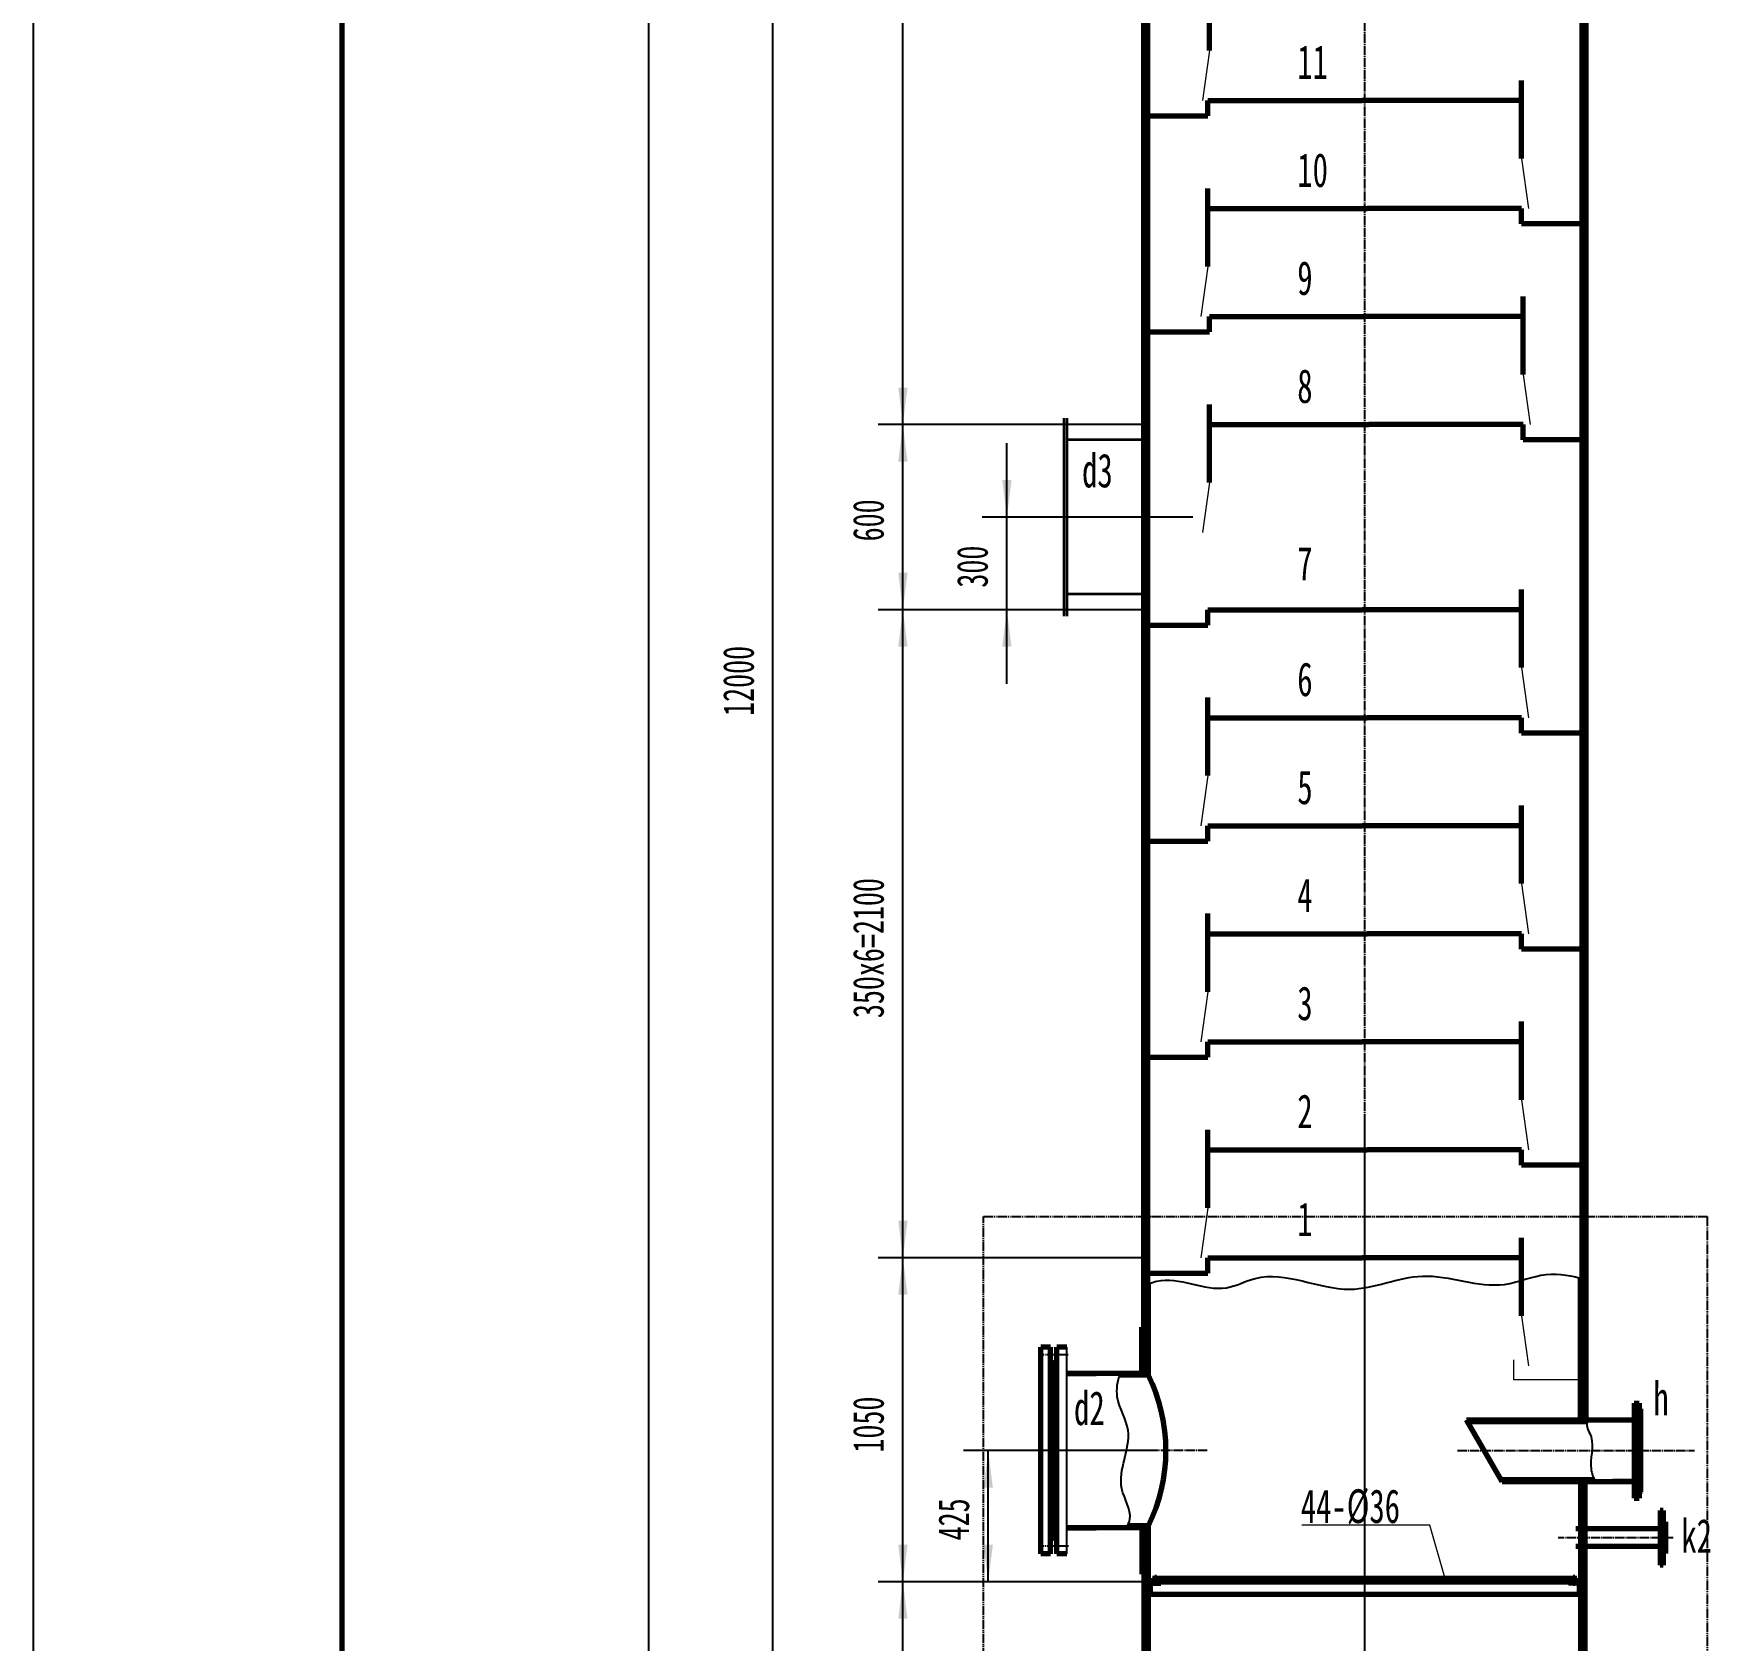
# Model space of a CAD drawing. Header units: millimetres. Extents: x -23892 to 57527, y -540 to 34444.
# Drawn here: x 630 to 6017, y 6135 to 11298 of the extents above; entities that cross this region are included whole.
import ezdxf

# ---------------------------------------------------------------- set-up
doc = ezdxf.new("R2010")
doc.units = ezdxf.units.MM
doc.linetypes.add('EB_DASHDOT', pattern=[39, 30, -3, 3, -3])
doc.linetypes.add('EB_DASHDOTDOT', pattern=[45, 30, -3, 3, -3, 3, -3])
doc.layers.get('0').update_dxf_attribs({"lineweight": 0})
for name, color, linetype, lineweight in [('CAXA0', 7, 'Continuous', 70), ('CAXA1', 1, 'EB_DASHDOT', 25), ('CAXA3', 7, 'Continuous', 25), ('CAXA4', 3, 'Continuous', 25), ('CAXA5', 4, 'Continuous', 25)]:
    doc.layers.add(name, color=color, linetype=linetype, lineweight=lineweight)
doc.styles.add('UserTxtStyle1', font='', dxfattribs={"width": 0.667})
doc.styles.add('标准', font='', dxfattribs={"width": 0.667})
doc.styles.get('UserTxtStyle1').set_extended_font_data('FangSong')
doc.styles.get('标准').set_extended_font_data('FangSong')

msp = doc.modelspace()

# ---------------------------------------------------------------- hatches: boundary and pattern name
at = {"layer": 'CAXA4', "linetype": 'Continuous', "lineweight": 25}
for points in [[(3422.7841, 10041.6783), (3437.6566, 10160.6585), (3407.9116, 10160.6585)], [(3422.7841, 10041.6783), (3437.6566, 9922.6982), (3407.9116, 9922.6982)], [(3756.7973, 9744.2279), (3771.6698, 9863.2081), (3741.9248, 9863.2081)], [(3422.7841, 9446.7775), (3437.6566, 9565.7577), (3407.9116, 9565.7577)], [(3422.7841, 9446.7775), (3437.6566, 9327.7973), (3407.9116, 9327.7973)], [(3756.7973, 9446.7775), (3771.6698, 9327.7973), (3741.9248, 9327.7973)], [(3422.7841, 7364.6245), (3437.6566, 7483.6047), (3407.9116, 7483.6047)], [(3422.7841, 7364.6245), (3437.6566, 7245.6444), (3407.9116, 7245.6444)], [(3696.968, 6744.9361), (3711.8405, 6625.956), (3682.0955, 6625.956)], [(3422.7841, 6323.548), (3437.6566, 6442.5282), (3407.9116, 6442.5282)], [(3696.968, 6323.548), (3711.8405, 6442.5282), (3682.0955, 6442.5282)], [(3422.7841, 6323.548), (3437.6566, 6204.5679), (3407.9116, 6204.5679)]]:
    msp.add_hatch(color=3, dxfattribs=at).paths.add_polyline_path(points, flags=0)

# ---------------------------------------------------------------- linework, layer by layer
at = {"color": 2}
for p, q in [((4408.0931, 11243.5874), (4385.5208, 11082.6174)), ((5409.5095, 10896.5619), (5432.0818, 10735.5919)), ((4402.1441, 10549.5364), (4379.5718, 10388.5664)), ((5415.4585, 10202.5109), (5438.0308, 10041.5409)), ((4408.0931, 9855.4854), (4385.5208, 9694.5154)), ((5409.5095, 9260.5845), (5432.0818, 9099.6146)), ((4402.1441, 8913.559), (4379.5718, 8752.5891)), ((5409.5095, 8566.5335), (5432.0818, 8405.5636)), ((4402.1441, 8219.508), (4379.5718, 8058.5381)), ((5409.5095, 7872.4825), (5432.0818, 7711.5126)), ((4402.1441, 7525.457), (4379.5718, 7364.4871)), ((5409.5095, 7178.4316), (5432.0818, 7017.4616)), ((5385.0074, 6971.8192), (5385.0074, 7037.0381)), ((5599.5768, 6971.8192), (5385.0074, 6971.8192))]:
    msp.add_line(p, q, dxfattribs=at)
at = {"color": 3}
for p, q in [((5115.1007, 6505.0614), (4704.2498, 6505.0614)), ((5165.7305, 6329.4094), (5115.1007, 6505.0614))]:
    msp.add_line(p, q, dxfattribs=at)
at = {"layer": 'CAXA0', "linetype": 'Continuous', "lineweight": 70}
for p, q in [((1621.9579, -143.159), (1621.9579, 32417.7475)), ((4197.8948, 7273.4303), (4197.8948, 7329.1129)), ((4197.8948, 6992.8115), (4197.8948, 7273.4303)), ((4211.7758, 6986.8625), (4211.7758, 7280.1484)), ((4189.9628, 6992.8115), (4189.9628, 7141.5367)), ((4197.8948, 7141.5367), (4189.9628, 7141.5367)), ((3897.307, 7077.0891), (3865.579, 7077.0891)), ((3865.579, 6412.7832), (3865.579, 7077.0891)), ((3897.307, 6412.7832), (3897.307, 7077.0891)), ((3917.1371, 6412.7832), (3917.1371, 7077.0891)), ((3948.8651, 7077.0891), (3917.1371, 7077.0891)), ((3904.7433, 7027.514), (3897.4961, 7027.514)), ((3907.222, 6464.837), (3907.222, 7025.0353)), ((3917.1367, 7027.514), (3909.7008, 7027.514)), ((4211.7758, 6992.8115), (3948.8651, 6992.8115)), ((3948.8651, 6992.8115), (4043.8356, 6992.8115)), ((4211.7758, 6986.8625), (4118.7489, 6986.8625)), ((5771.8491, 6897.247), (5771.8491, 6592.6252)), ((5771.8491, 6897.247), (5787.4291, 6897.247)), ((5787.4291, 6897.247), (5787.4291, 6592.6252)), ((5347.5407, 6645.786), (5233.052, 6844.0863)), ((5233.052, 6844.0863), (5771.8491, 6844.0863)), ((5791.6791, 6878.8237), (5787.4291, 6883.7639)), ((5791.6791, 6878.8237), (5791.6791, 6611.0486)), ((5236.4866, 6838.1373), (5620.8355, 6838.1373)), ((5344.106, 6651.735), (5644.0591, 6651.735)), ((5347.5407, 6645.786), (5771.8491, 6645.786)), ((5599.8778, 5936.8625), (5599.8778, 6645.786)), ((5613.7588, 5261.1543), (5613.7588, 6645.786)), ((5771.8491, 6645.786), (5703.5457, 6645.786)), ((5771.8491, 6592.6252), (5787.4291, 6592.6252)), ((5791.6791, 6611.0486), (5787.4291, 6606.1083)), ((5855.0013, 6552.7491), (5855.0013, 6377.0289)), ((5864.5925, 6552.7491), (5855.0013, 6552.7491)), ((5864.5925, 6552.7491), (5864.5925, 6377.0289)), ((4211.7758, 6497.0608), (3948.8651, 6497.0608)), ((3948.8651, 6497.0608), (4043.8356, 6497.0608)), ((4211.7758, 6503.0098), (4144.2613, 6503.0098)), ((4189.9628, 6497.0608), (4189.9628, 6348.3356)), ((4197.8948, 6348.3356), (4197.8948, 6497.0608)), ((4197.8948, 4836.2959), (4197.8948, 6497.0608)), ((4211.7758, 5936.8625), (4211.7758, 6503.0098)), ((5855.0013, 6493.1468), (5584.4622, 6493.1468)), ((5872.1953, 6515.7202), (5864.5925, 6515.7202)), ((5872.1953, 6515.7202), (5872.1953, 6414.0578)), ((3897.307, 6412.7832), (3865.579, 6412.7832)), ((3904.7433, 6462.3582), (3897.2609, 6462.3582)), ((3917.149, 6462.3582), (3909.7008, 6462.3582)), ((3948.8651, 6412.7832), (3917.1371, 6412.7832)), ((5855.0013, 6436.6312), (5584.4622, 6436.6312)), ((5872.1953, 6414.0578), (5864.5925, 6414.0578)), ((5864.5925, 6377.0289), (5855.0013, 6377.0289)), ((4197.8948, 6348.3356), (4189.9628, 6348.3356)), ((4211.7758, 6323.548), (5599.8778, 6323.548)), ((4216.7333, 6318.5905), (4251.4359, 6318.5905)), ((4216.7333, 6318.5905), (4216.7333, 6283.888)), ((4224.1696, 6323.548), (4224.1696, 6335.4461)), ((4224.1696, 6335.4461), (5587.484, 6335.4461)), ((4251.4359, 6318.5905), (4251.4359, 6323.548)), ((4290.6002, 6335.4461), (4290.6002, 6323.548)), ((4306.4642, 6335.4461), (4306.4642, 6323.548)), ((4464.1129, 6335.4461), (4464.1129, 6323.548)), ((4479.9769, 6335.4461), (4479.9769, 6323.548)), ((4637.6257, 6335.4461), (4637.6257, 6323.548)), ((4653.4897, 6335.4461), (4653.4897, 6323.548)), ((4811.1384, 6335.4461), (4811.1384, 6323.548)), ((4827.0024, 6335.4461), (4827.0024, 6323.548)), ((4984.6512, 6335.4461), (4984.6512, 6323.548)), ((5000.5152, 6335.4461), (5000.5152, 6323.548)), ((5560.2177, 6318.5905), (5560.2177, 6323.548)), ((5594.9203, 6318.5905), (5560.2177, 6318.5905)), ((5594.9203, 6318.5905), (5594.9203, 6283.888)), ((4211.7758, 6283.888), (5599.8778, 6283.888))]:
    msp.add_line(p, q, dxfattribs=at)
at = {"layer": 'CAXA0', "color": 2, "linetype": 'Continuous', "lineweight": 70}
for p, q in [((4408.0931, 11243.5874), (4408.0931, 11494.2279)), ((5409.5095, 10896.5619), (5409.5095, 11147.2024)), ((4402.1441, 11082.7548), (4897.8948, 11082.7548)), ((4402.1441, 11033.1798), (4402.1441, 11082.7548)), ((5409.5095, 11082.7548), (4897.8948, 11082.7548)), ((4203.8438, 11033.1798), (4402.1441, 11033.1798)), ((4402.1441, 10549.5364), (4402.1441, 10800.1769)), ((4402.1441, 10735.7293), (4913.7588, 10735.7293)), ((5409.5095, 10735.7293), (4913.7588, 10735.7293)), ((5409.5095, 10686.1543), (5409.5095, 10735.7293)), ((5607.8098, 10686.1543), (5409.5095, 10686.1543)), ((5415.4585, 10202.5109), (5415.4585, 10453.1514)), ((4408.0931, 10388.7038), (4903.8438, 10388.7038)), ((4408.0931, 10339.1288), (4408.0931, 10388.7038)), ((5415.4585, 10388.7038), (4903.8438, 10388.7038)), ((4209.7928, 10339.1288), (4408.0931, 10339.1288)), ((4408.0931, 9855.4854), (4408.0931, 10106.1259)), ((4408.0931, 10041.6783), (4919.7078, 10041.6783)), ((5415.4585, 10041.6783), (4919.7078, 10041.6783)), ((5415.4585, 9992.1033), (5415.4585, 10041.6783)), ((5613.7588, 9992.1033), (5415.4585, 9992.1033)), ((5409.5095, 9260.5845), (5409.5095, 9511.2251)), ((4402.1441, 9446.7775), (4897.8948, 9446.7775)), ((4402.1441, 9397.2024), (4402.1441, 9446.7775)), ((5409.5095, 9446.7775), (4897.8948, 9446.7775)), ((4203.8438, 9397.2024), (4402.1441, 9397.2024)), ((4402.1441, 8913.559), (4402.1441, 9164.1996)), ((4402.1441, 9099.752), (4913.7588, 9099.752)), ((5409.5095, 9099.752), (4913.7588, 9099.752)), ((5409.5095, 9050.1769), (5409.5095, 9099.752)), ((5607.8098, 9050.1769), (5409.5095, 9050.1769)), ((5409.5095, 8566.5335), (5409.5095, 8817.1741)), ((4402.1441, 8752.7265), (4897.8948, 8752.7265)), ((4402.1441, 8703.1514), (4402.1441, 8752.7265)), ((5409.5095, 8752.7265), (4897.8948, 8752.7265)), ((4203.8438, 8703.1514), (4402.1441, 8703.1514)), ((4402.1441, 8219.508), (4402.1441, 8470.1486)), ((4402.1441, 8405.701), (4913.7588, 8405.701)), ((5409.5095, 8405.701), (4913.7588, 8405.701)), ((5409.5095, 8356.1259), (5409.5095, 8405.701)), ((5607.8098, 8356.1259), (5409.5095, 8356.1259)), ((5409.5095, 7872.4825), (5409.5095, 8123.1231)), ((4402.1441, 8058.6755), (4897.8948, 8058.6755)), ((4402.1441, 8009.1004), (4402.1441, 8058.6755)), ((5409.5095, 8058.6755), (4897.8948, 8058.6755)), ((4203.8438, 8009.1004), (4402.1441, 8009.1004)), ((4402.1441, 7525.457), (4402.1441, 7776.0976)), ((4402.1441, 7711.65), (4913.7588, 7711.65)), ((5409.5095, 7711.65), (4913.7588, 7711.65)), ((5409.5095, 7662.0749), (5409.5095, 7711.65)), ((5607.8098, 7662.0749), (5409.5095, 7662.0749)), ((5409.5095, 7178.4316), (5409.5095, 7429.0721)), ((4402.1441, 7364.6245), (4897.8948, 7364.6245)), ((4402.1441, 7315.0495), (4402.1441, 7364.6245)), ((5409.5095, 7364.6245), (4897.8948, 7364.6245)), ((4203.8438, 7315.0495), (4402.1441, 7315.0495))]:
    msp.add_line(p, q, dxfattribs=at)
at = {"layer": 'CAXA0', "linetype": 'Continuous', "lineweight": 35}
for p, q in [((3940.1237, 10062.1721), (3940.1237, 9426.2838)), ((3948.8651, 10062.1721), (3948.8651, 9426.2838)), ((4197.8948, 9992.1033), (3948.8651, 9992.1033)), ((4197.8948, 9496.3526), (3948.8651, 9496.3526))]:
    msp.add_line(p, q, dxfattribs=at)
at = {"layer": 'CAXA0', "color": 0, "linetype": 'Continuous', "lineweight": 25}
for p, q in [((4211.7758, 7258.5305), (4197.8948, 7272.4116)), ((4211.7758, 7263.2526), (4200.3903, 7274.6381)), ((4211.7758, 7271.8864), (4206.2084, 7277.4539)), ((4211.7758, 7276.6085), (4209.3904, 7278.9939)), ((5599.8778, 7292.7708), (5604.0796, 7296.9726)), ((5599.8778, 7288.0488), (5607.678, 7295.849)), ((5599.8778, 7279.4149), (5613.7588, 7293.2959)), ((5599.8778, 7274.6929), (5613.7588, 7288.5739)), ((5599.8778, 7266.059), (5613.7588, 7279.94)), ((5599.8778, 7261.337), (5613.7588, 7275.218)), ((4211.7758, 7249.8967), (4197.8948, 7263.7777)), ((4211.7758, 7245.1746), (4197.8948, 7259.0556)), ((4211.7758, 7236.5407), (4197.8948, 7250.4218)), ((4211.7758, 7231.8187), (4197.8948, 7245.6997)), ((4211.7758, 7223.1848), (4197.8948, 7237.0659)), ((4211.7758, 7218.4628), (4197.8948, 7232.3438)), ((4211.7758, 7209.8289), (4197.8948, 7223.71)), ((4211.7758, 7205.1069), (4197.8948, 7218.9879)), ((5599.8778, 7252.7031), (5613.7588, 7266.5841)), ((5599.8778, 7247.9811), (5613.7588, 7261.8621)), ((5599.8778, 7239.3472), (5613.7588, 7253.2282)), ((5599.8778, 7234.6252), (5613.7588, 7248.5062)), ((5599.8778, 7225.9913), (5613.7588, 7239.8723)), ((5599.8778, 7221.2693), (5613.7588, 7235.1503)), ((5599.8778, 7212.6354), (5613.7588, 7226.5164)), ((5599.8778, 7207.9133), (5613.7588, 7221.7944)), ((4211.7758, 7196.473), (4197.8948, 7210.3541)), ((4211.7758, 7191.751), (4197.8948, 7205.632)), ((4211.7758, 7183.1171), (4197.8948, 7196.9981)), ((4211.7758, 7178.3951), (4197.8948, 7192.2761)), ((4211.7758, 7169.7612), (4197.8948, 7183.6422)), ((4211.7758, 7165.0392), (4197.8948, 7178.9202)), ((4211.7758, 7156.4053), (4197.8948, 7170.2863)), ((4211.7758, 7151.6833), (4197.8948, 7165.5643)), ((5599.8778, 7199.2795), (5613.7588, 7213.1605)), ((5599.8778, 7194.5574), (5613.7588, 7208.4385)), ((5599.8778, 7185.9236), (5613.7588, 7199.8046)), ((5599.8778, 7181.2015), (5613.7588, 7195.0826)), ((5599.8778, 7172.5677), (5613.7588, 7186.4487)), ((5599.8778, 7167.8456), (5613.7588, 7181.7267)), ((5599.8778, 7159.2118), (5613.7588, 7173.0928)), ((5599.8778, 7154.4897), (5613.7588, 7168.3707)), ((4189.9628, 7133.7224), (4197.7771, 7141.5367)), ((4189.9628, 7138.3109), (4193.1886, 7141.5367)), ((4189.9628, 7124.955), (4197.8948, 7132.887)), ((4189.9628, 7120.2329), (4197.8948, 7128.1649)), ((4189.9628, 7111.5991), (4197.8948, 7119.5311)), ((4189.9628, 7106.877), (4197.8948, 7114.809)), ((4211.7758, 7143.0494), (4197.8948, 7156.9304)), ((4211.7758, 7138.3274), (4197.8948, 7152.2084)), ((4211.7758, 7129.6935), (4197.8948, 7143.5745)), ((4211.7758, 7124.9715), (4197.8948, 7138.8525)), ((4211.7758, 7116.3376), (4197.8948, 7130.2186)), ((4211.7758, 7111.6156), (4197.8948, 7125.4966)), ((4211.7758, 7102.9817), (4197.8948, 7116.8627)), ((4211.7758, 7098.2597), (4197.8948, 7112.1407)), ((5599.8778, 7145.8558), (5613.7588, 7159.7369)), ((5599.8778, 7141.1338), (5613.7588, 7155.0148)), ((5599.8778, 7132.4999), (5613.7588, 7146.381)), ((5599.8778, 7127.7779), (5613.7588, 7141.6589)), ((5599.8778, 7119.144), (5613.7588, 7133.0251)), ((5599.8778, 7114.422), (5613.7588, 7128.303)), ((5599.8778, 7105.7881), (5613.7588, 7119.6692)), ((5599.8778, 7101.0661), (5613.7588, 7114.9471)), ((4189.9628, 7098.2431), (4197.8948, 7106.1752)), ((4189.9628, 7093.5211), (4197.8948, 7101.4531)), ((4189.9628, 7084.8872), (4197.8948, 7092.8193)), ((4189.9628, 7080.1652), (4197.8948, 7088.0972)), ((4189.9628, 7071.5313), (4197.8948, 7079.4633)), ((4189.9628, 7066.8093), (4197.8948, 7074.7413)), ((4189.9628, 7058.1754), (4197.8948, 7066.1074)), ((4189.9628, 7053.4534), (4197.8948, 7061.3854)), ((4211.7758, 7089.6258), (4197.8948, 7103.5068)), ((4211.7758, 7084.9038), (4197.8948, 7098.7848)), ((4211.7758, 7076.2699), (4197.8948, 7090.1509)), ((4211.7758, 7071.5479), (4197.8948, 7085.4289)), ((4211.7758, 7062.914), (4197.8948, 7076.795)), ((4211.7758, 7058.192), (4197.8948, 7072.073)), ((4211.7758, 7049.5581), (4197.8948, 7063.4391)), ((4211.7758, 7044.8361), (4197.8948, 7058.7171)), ((5599.8778, 7092.4322), (5613.7588, 7106.3132)), ((5599.8778, 7087.7102), (5613.7588, 7101.5912)), ((5599.8778, 7079.0763), (5613.7588, 7092.9573)), ((5599.8778, 7074.3543), (5613.7588, 7088.2353)), ((5599.8778, 7065.7204), (5613.7588, 7079.6014)), ((5599.8778, 7060.9984), (5613.7588, 7074.8794)), ((5599.8778, 7052.3645), (5613.7588, 7066.2455)), ((5599.8778, 7047.6425), (5613.7588, 7061.5235)), ((4189.9628, 7044.8195), (4197.8948, 7052.7515)), ((4189.9628, 7040.0975), (4197.8948, 7048.0295)), ((4189.9628, 7031.4636), (4197.8948, 7039.3956)), ((4189.9628, 7026.7416), (4197.8948, 7034.6736)), ((4189.9628, 7018.1077), (4197.8948, 7026.0397)), ((4189.9628, 7013.3857), (4197.8948, 7021.3177)), ((4189.9628, 7004.7518), (4197.8948, 7012.6838)), ((4189.9628, 7000.0298), (4197.8948, 7007.9618)), ((4211.7758, 7036.2022), (4197.8948, 7050.0832)), ((4211.7758, 7031.4801), (4197.8948, 7045.3612)), ((4211.7758, 7022.8463), (4197.8948, 7036.7273)), ((4211.7758, 7018.1242), (4197.8948, 7032.0053)), ((4211.7758, 7009.4904), (4197.8948, 7023.3714)), ((4211.7758, 7004.7683), (4197.8948, 7018.6494)), ((4211.7758, 6996.1345), (4197.8948, 7010.0155)), ((4210.3767, 6992.8115), (4197.8948, 7005.2935)), ((5599.8778, 7039.0086), (5613.7588, 7052.8896)), ((5599.8778, 7034.2866), (5613.7588, 7048.1676)), ((5599.8778, 7025.6527), (5613.7588, 7039.5337)), ((5599.8778, 7020.9307), (5613.7588, 7034.8117)), ((5599.8778, 7012.2968), (5613.7588, 7026.1778)), ((5599.8778, 7007.5748), (5613.7588, 7021.4558)), ((5599.8778, 6998.9409), (5613.7588, 7012.8219)), ((5599.8778, 6994.2189), (5613.7588, 7008.0999)), ((4118.7716, 6986.9315), (4124.6515, 6992.8115)), ((4122.9512, 6986.8625), (4128.9002, 6992.8115)), ((4127.1578, 6986.8625), (4133.1068, 6992.8115)), ((4131.3644, 6986.8625), (4137.3134, 6992.8115)), ((4135.5709, 6986.8625), (4141.52, 6992.8115)), ((4139.7775, 6986.8625), (4145.7265, 6992.8115)), ((4143.9841, 6986.8625), (4149.9331, 6992.8115)), ((4148.1907, 6986.8625), (4154.1397, 6992.8115)), ((4152.3973, 6986.8625), (4158.3463, 6992.8115)), ((4156.6039, 6986.8625), (4162.5529, 6992.8115)), ((4160.8104, 6986.8625), (4166.7595, 6992.8115)), ((4165.017, 6986.8625), (4170.966, 6992.8115)), ((4169.2236, 6986.8625), (4175.1726, 6992.8115)), ((4173.4302, 6986.8625), (4179.3792, 6992.8115)), ((4177.6368, 6986.8625), (4183.5858, 6992.8115)), ((4181.8434, 6986.8625), (4187.7924, 6992.8115)), ((4186.05, 6986.8625), (4191.999, 6992.8115)), ((4190.2565, 6986.8625), (4196.2055, 6992.8115)), ((4191.3784, 6992.8115), (4197.8948, 6999.3279)), ((4194.4631, 6986.8625), (4200.4121, 6992.8115)), ((4196.1004, 6992.8115), (4197.8948, 6994.6059)), ((4201.7429, 6992.8115), (4197.8948, 6996.6596)), ((4198.6697, 6986.8625), (4204.6187, 6992.8115)), ((4202.8763, 6986.8625), (4208.8253, 6992.8115)), ((4207.0829, 6986.8625), (4211.7758, 6991.5554)), ((5599.8778, 6985.585), (5613.7588, 6999.466)), ((5599.8778, 6980.863), (5613.7588, 6994.744)), ((5599.8778, 6972.2291), (5613.7588, 6986.1101)), ((5599.8778, 6967.5071), (5613.7588, 6981.3881)), ((5599.8778, 6958.8732), (5613.7588, 6972.7542)), ((5599.8778, 6954.1512), (5613.7588, 6968.0322)), ((5599.8778, 6945.5173), (5613.7588, 6959.3983)), ((5599.8778, 6940.7952), (5613.7588, 6954.6763)), ((5599.8778, 6932.1614), (5613.7588, 6946.0424)), ((5599.8778, 6927.4393), (5613.7588, 6941.3204)), ((5599.8778, 6918.8055), (5613.7588, 6932.6865)), ((5599.8778, 6914.0834), (5613.7588, 6927.9645)), ((5599.8778, 6905.4496), (5613.7588, 6919.3306)), ((5599.8778, 6900.7275), (5613.7588, 6914.6086)), ((5599.8778, 6892.0937), (5613.7588, 6905.9747)), ((5599.8778, 6887.3716), (5613.7588, 6901.2526)), ((5234.1496, 6842.1851), (5236.0507, 6844.0863)), ((5238.7356, 6838.1373), (5244.6846, 6844.0863)), ((5243.4576, 6838.1373), (5249.4066, 6844.0863)), ((5252.0915, 6838.1373), (5258.0405, 6844.0863)), ((5256.8135, 6838.1373), (5262.7625, 6844.0863)), ((5265.4474, 6838.1373), (5271.3964, 6844.0863)), ((5270.1694, 6838.1373), (5276.1184, 6844.0863)), ((5278.8033, 6838.1373), (5284.7523, 6844.0863)), ((5283.5253, 6838.1373), (5289.4743, 6844.0863)), ((5292.1592, 6838.1373), (5298.1082, 6844.0863)), ((5296.8812, 6838.1373), (5302.8302, 6844.0863)), ((5305.5151, 6838.1373), (5311.4641, 6844.0863)), ((5310.2371, 6838.1373), (5316.1861, 6844.0863)), ((5318.871, 6838.1373), (5324.82, 6844.0863)), ((5323.593, 6838.1373), (5329.542, 6844.0863)), ((5332.2269, 6838.1373), (5338.1759, 6844.0863)), ((5336.9489, 6838.1373), (5342.898, 6844.0863)), ((5345.5828, 6838.1373), (5351.5318, 6844.0863)), ((5350.3049, 6838.1373), (5356.2539, 6844.0863)), ((5358.9387, 6838.1373), (5364.8877, 6844.0863)), ((5363.6608, 6838.1373), (5369.6098, 6844.0863)), ((5372.2946, 6838.1373), (5378.2436, 6844.0863)), ((5377.0167, 6838.1373), (5382.9657, 6844.0863)), ((5385.6505, 6838.1373), (5391.5995, 6844.0863)), ((5390.3726, 6838.1373), (5396.3216, 6844.0863)), ((5399.0064, 6838.1373), (5404.9555, 6844.0863)), ((5403.7285, 6838.1373), (5409.6775, 6844.0863)), ((5412.3623, 6838.1373), (5418.3114, 6844.0863)), ((5417.0844, 6838.1373), (5423.0334, 6844.0863)), ((5425.7183, 6838.1373), (5431.6673, 6844.0863)), ((5430.4403, 6838.1373), (5436.3893, 6844.0863)), ((5439.0742, 6838.1373), (5445.0232, 6844.0863)), ((5443.7962, 6838.1373), (5449.7452, 6844.0863)), ((5452.4301, 6838.1373), (5458.3791, 6844.0863)), ((5457.1521, 6838.1373), (5463.1011, 6844.0863)), ((5465.786, 6838.1373), (5471.735, 6844.0863)), ((5470.508, 6838.1373), (5476.457, 6844.0863)), ((5479.1419, 6838.1373), (5485.0909, 6844.0863)), ((5483.8639, 6838.1373), (5489.8129, 6844.0863)), ((5492.4978, 6838.1373), (5498.4468, 6844.0863)), ((5497.2198, 6838.1373), (5503.1688, 6844.0863)), ((5505.8537, 6838.1373), (5511.8027, 6844.0863)), ((5510.5757, 6838.1373), (5516.5247, 6844.0863)), ((5519.2096, 6838.1373), (5525.1586, 6844.0863)), ((5523.9316, 6838.1373), (5529.8806, 6844.0863)), ((5532.5655, 6838.1373), (5538.5145, 6844.0863)), ((5537.2875, 6838.1373), (5543.2365, 6844.0863)), ((5545.9214, 6838.1373), (5551.8704, 6844.0863)), ((5550.6434, 6838.1373), (5556.5924, 6844.0863)), ((5559.2773, 6838.1373), (5565.2263, 6844.0863)), ((5563.9993, 6838.1373), (5569.9483, 6844.0863)), ((5572.6332, 6838.1373), (5578.5822, 6844.0863)), ((5577.3552, 6838.1373), (5583.3042, 6844.0863)), ((5585.9891, 6838.1373), (5591.9381, 6844.0863)), ((5590.7111, 6838.1373), (5596.6601, 6844.0863)), ((5599.345, 6838.1373), (5605.294, 6844.0863)), ((5599.8778, 6878.7378), (5613.7588, 6892.6188)), ((5599.8778, 6874.0157), (5613.7588, 6887.8967)), ((5599.8778, 6865.3818), (5613.7588, 6879.2629)), ((5599.8778, 6860.6598), (5613.7588, 6874.5408)), ((5599.8778, 6852.0259), (5613.7588, 6865.907)), ((5599.8778, 6847.3039), (5613.7588, 6861.1849)), ((5604.067, 6838.1373), (5610.0161, 6844.0863)), ((5605.294, 6844.0863), (5613.7588, 6852.5511)), ((5610.0161, 6844.0863), (5613.7588, 6847.829)), ((5612.7009, 6838.1373), (5618.6499, 6844.0863)), ((5617.4229, 6838.1373), (5622.6574, 6843.3718)), ((5344.859, 6650.4308), (5346.1632, 6651.735)), ((5346.5874, 6647.4371), (5350.8853, 6651.735)), ((5353.5701, 6645.786), (5359.5191, 6651.735)), ((5358.2922, 6645.786), (5364.2412, 6651.735)), ((5366.926, 6645.786), (5372.875, 6651.735)), ((5371.6481, 6645.786), (5377.5971, 6651.735)), ((5380.2819, 6645.786), (5386.2309, 6651.735)), ((5385.004, 6645.786), (5390.953, 6651.735)), ((5393.6378, 6645.786), (5399.5868, 6651.735)), ((5398.3599, 6645.786), (5404.3089, 6651.735)), ((5406.9937, 6645.786), (5412.9428, 6651.735)), ((5411.7158, 6645.786), (5417.6648, 6651.735)), ((5420.3496, 6645.786), (5426.2987, 6651.735)), ((5425.0717, 6645.786), (5431.0207, 6651.735)), ((5433.7056, 6645.786), (5439.6546, 6651.735)), ((5438.4276, 6645.786), (5444.3766, 6651.735)), ((5447.0615, 6645.786), (5453.0105, 6651.735)), ((5451.7835, 6645.786), (5457.7325, 6651.735)), ((5460.4174, 6645.786), (5466.3664, 6651.735)), ((5465.1394, 6645.786), (5471.0884, 6651.735)), ((5473.7733, 6645.786), (5479.7223, 6651.735)), ((5478.4953, 6645.786), (5484.4443, 6651.735)), ((5487.1292, 6645.786), (5493.0782, 6651.735)), ((5491.8512, 6645.786), (5497.8002, 6651.735)), ((5500.4851, 6645.786), (5506.4341, 6651.735)), ((5505.2071, 6645.786), (5511.1561, 6651.735)), ((5513.841, 6645.786), (5519.79, 6651.735)), ((5518.563, 6645.786), (5524.512, 6651.735)), ((5527.1969, 6645.786), (5533.1459, 6651.735)), ((5531.9189, 6645.786), (5537.8679, 6651.735)), ((5540.5528, 6645.786), (5546.5018, 6651.735)), ((5545.2748, 6645.786), (5551.2238, 6651.735)), ((5553.9087, 6645.786), (5559.8577, 6651.735)), ((5558.6307, 6645.786), (5564.5797, 6651.735)), ((5567.2646, 6645.786), (5573.2136, 6651.735)), ((5571.9866, 6645.786), (5577.9356, 6651.735)), ((5580.6205, 6645.786), (5586.5695, 6651.735)), ((5585.3425, 6645.786), (5591.2915, 6651.735)), ((5593.9764, 6645.786), (5599.9254, 6651.735)), ((5598.6984, 6645.786), (5604.6474, 6651.735)), ((5613.7588, 6631.19), (5599.8778, 6645.071)), ((5613.7588, 6622.5561), (5599.8778, 6636.4372)), ((5613.7588, 6617.8341), (5599.8778, 6631.7151)), ((5613.7588, 6635.912), (5603.8849, 6645.786)), ((5607.3323, 6645.786), (5613.2813, 6651.735)), ((5612.0543, 6645.786), (5618.0034, 6651.735)), ((5613.7588, 6644.5459), (5612.5187, 6645.786)), ((5620.6882, 6645.786), (5626.6372, 6651.735)), ((5625.4103, 6645.786), (5631.3593, 6651.735)), ((5634.0441, 6645.786), (5639.9931, 6651.735)), ((5638.7662, 6645.786), (5644.2796, 6651.2994)), ((5613.7588, 6609.2002), (5599.8778, 6623.0813)), ((5613.7588, 6604.4782), (5599.8778, 6618.3592)), ((5613.7588, 6595.8443), (5599.8778, 6609.7253)), ((5613.7588, 6591.1223), (5599.8778, 6605.0033)), ((5613.7588, 6582.4884), (5599.8778, 6596.3694)), ((5613.7588, 6577.7664), (5599.8778, 6591.6474)), ((5613.7588, 6569.1325), (5599.8778, 6583.0135)), ((5613.7588, 6564.4105), (5599.8778, 6578.2915)), ((5613.7588, 6555.7766), (5599.8778, 6569.6576)), ((5613.7588, 6551.0546), (5599.8778, 6564.9356)), ((5613.7588, 6542.4207), (5599.8778, 6556.3017)), ((5613.7588, 6537.6987), (5599.8778, 6551.5797)), ((5613.7588, 6529.0648), (5599.8778, 6542.9458)), ((5613.7588, 6524.3428), (5599.8778, 6538.2238)), ((5613.7588, 6515.7089), (5599.8778, 6529.5899)), ((5613.7588, 6510.9869), (5599.8778, 6524.8679)), ((4142.1462, 6497.0608), (4148.0952, 6503.0098)), ((4146.3528, 6497.0608), (4152.3018, 6503.0098)), ((4150.5594, 6497.0608), (4156.5084, 6503.0098)), ((4154.7659, 6497.0608), (4160.7149, 6503.0098)), ((4158.9725, 6497.0608), (4164.9215, 6503.0098)), ((4163.1791, 6497.0608), (4169.1281, 6503.0098)), ((4167.3857, 6497.0608), (4173.3347, 6503.0098)), ((4171.5923, 6497.0608), (4177.5413, 6503.0098)), ((4175.7989, 6497.0608), (4181.7479, 6503.0098)), ((4180.0054, 6497.0608), (4185.9545, 6503.0098)), ((4184.212, 6497.0608), (4190.161, 6503.0098)), ((4188.4186, 6497.0608), (4194.3676, 6503.0098)), ((4189.9628, 6492.5054), (4194.5182, 6497.0608)), ((4189.9628, 6483.8715), (4197.8948, 6491.8035)), ((4189.9628, 6479.1495), (4197.8948, 6487.0815)), ((4189.9628, 6470.5156), (4197.8948, 6478.4476)), ((4189.9628, 6465.7936), (4197.8948, 6473.7256)), ((4189.9628, 6457.1597), (4197.8948, 6465.0917)), ((4192.6252, 6497.0608), (4198.5742, 6503.0098)), ((4196.8318, 6497.0608), (4202.7808, 6503.0098)), ((4211.7758, 6475.2542), (4197.8948, 6489.1352)), ((4211.7758, 6470.5321), (4197.8948, 6484.4132)), ((4211.7758, 6461.8983), (4197.8948, 6475.7793)), ((4211.7758, 6457.1762), (4197.8948, 6471.0573)), ((4211.7758, 6483.888), (4198.6031, 6497.0608)), ((4201.0384, 6497.0608), (4206.9874, 6503.0098)), ((4211.7758, 6488.6101), (4203.3251, 6497.0608)), ((4205.2449, 6497.0608), (4211.194, 6503.0098)), ((4209.4515, 6497.0608), (4211.7758, 6499.3851)), ((5613.7588, 6502.353), (5599.8778, 6516.234)), ((5613.7588, 6497.631), (5599.8778, 6511.512)), ((5613.7588, 6488.9971), (5599.8778, 6502.8781)), ((5613.7588, 6484.2751), (5599.8778, 6498.1561)), ((5613.7588, 6475.6412), (5599.8778, 6489.5222)), ((5613.7588, 6470.9192), (5599.8778, 6484.8002)), ((5613.7588, 6462.2853), (5599.8778, 6476.1663)), ((5613.7588, 6457.5633), (5599.8778, 6471.4443)), ((4189.9628, 6452.4377), (4197.8948, 6460.3697)), ((4189.9628, 6443.8038), (4197.8948, 6451.7358)), ((4189.9628, 6439.0818), (4197.8948, 6447.0138)), ((4189.9628, 6430.4479), (4197.8948, 6438.3799)), ((4189.9628, 6425.7259), (4197.8948, 6433.6579)), ((4189.9628, 6417.092), (4197.8948, 6425.024)), ((4189.9628, 6412.37), (4197.8948, 6420.302)), ((4189.9628, 6403.7361), (4197.8948, 6411.6681)), ((4211.7758, 6448.5424), (4197.8948, 6462.4234)), ((4211.7758, 6443.8203), (4197.8948, 6457.7013)), ((4211.7758, 6435.1864), (4197.8948, 6449.0675)), ((4211.7758, 6430.4644), (4197.8948, 6444.3454)), ((4211.7758, 6421.8305), (4197.8948, 6435.7116)), ((4211.7758, 6417.1085), (4197.8948, 6430.9895)), ((4211.7758, 6408.4746), (4197.8948, 6422.3557)), ((4211.7758, 6403.7526), (4197.8948, 6417.6336)), ((5613.7588, 6448.9294), (5599.8778, 6462.8104)), ((5613.7588, 6444.2073), (5599.8778, 6458.0884)), ((5613.7588, 6435.5735), (5599.8778, 6449.4545)), ((5613.7588, 6430.8514), (5599.8778, 6444.7325)), ((5613.7588, 6422.2176), (5599.8778, 6436.0986)), ((5613.7588, 6417.4955), (5599.8778, 6431.3766)), ((5613.7588, 6408.8617), (5599.8778, 6422.7427)), ((5613.7588, 6404.1396), (5599.8778, 6418.0207)), ((4189.9628, 6399.0141), (4197.8948, 6406.9461)), ((4189.9628, 6390.3802), (4197.8948, 6398.3122)), ((4189.9628, 6385.6582), (4197.8948, 6393.5902)), ((4189.9628, 6377.0243), (4197.8948, 6384.9563)), ((4189.9628, 6372.3023), (4197.8948, 6380.2343)), ((4189.9628, 6363.6684), (4197.8948, 6371.6004)), ((4189.9628, 6358.9463), (4197.8948, 6366.8784)), ((4189.9628, 6350.3125), (4197.8948, 6358.2445)), ((4211.7758, 6395.1187), (4197.8948, 6408.9998)), ((4211.7758, 6390.3967), (4197.8948, 6404.2777)), ((4211.7758, 6381.7628), (4197.8948, 6395.6438)), ((4211.7758, 6377.0408), (4197.8948, 6390.9218)), ((4211.7758, 6368.4069), (4197.8948, 6382.2879)), ((4211.7758, 6363.6849), (4197.8948, 6377.5659)), ((4211.7758, 6355.051), (4197.8948, 6368.932)), ((4211.7758, 6350.329), (4197.8948, 6364.21)), ((5613.7588, 6395.5058), (5599.8778, 6409.3868)), ((5613.7588, 6390.7837), (5599.8778, 6404.6647)), ((5613.7588, 6382.1498), (5599.8778, 6396.0309)), ((5613.7588, 6377.4278), (5599.8778, 6391.3088)), ((5613.7588, 6368.7939), (5599.8778, 6382.675)), ((5613.7588, 6364.0719), (5599.8778, 6377.9529)), ((5613.7588, 6355.438), (5599.8778, 6369.3191)), ((5613.7588, 6350.716), (5599.8778, 6364.597)), ((5613.7588, 6342.0821), (5599.8778, 6355.9632)), ((4192.7079, 6348.3356), (4197.8948, 6353.5225)), ((4211.7758, 6341.6951), (4197.8948, 6355.5761)), ((4211.7758, 6336.9731), (4197.8948, 6350.8541)), ((4211.7758, 6328.3392), (4197.8948, 6342.2202)), ((4211.7758, 6323.6172), (4197.8948, 6337.4982)), ((4211.7758, 6314.9833), (4197.8948, 6328.8643)), ((4211.7758, 6310.2613), (4197.8948, 6324.1423)), ((4211.7758, 6301.6274), (4197.8948, 6315.5084)), ((4211.7758, 6296.9054), (4197.8948, 6310.7864)), ((4211.7758, 6288.2715), (4197.8948, 6302.1525)), ((5613.7588, 6337.3601), (5599.8778, 6351.2411)), ((5613.7588, 6328.7262), (5599.8778, 6342.6072)), ((5613.7588, 6324.0042), (5599.8778, 6337.8852)), ((5613.7588, 6315.3703), (5599.8778, 6329.2513)), ((5613.7588, 6310.6483), (5599.8778, 6324.5293)), ((5613.7588, 6302.0144), (5599.8778, 6315.8954)), ((5613.7588, 6297.2924), (5599.8778, 6311.1734)), ((5613.7588, 6288.6585), (5599.8778, 6302.5395)), ((4211.7758, 6283.5495), (4197.8948, 6297.4305)), ((4211.7758, 6274.9156), (4197.8948, 6288.7966)), ((4211.7758, 6270.1936), (4197.8948, 6284.0746)), ((4211.7758, 6261.5597), (4197.8948, 6275.4407)), ((4211.7758, 6256.8377), (4197.8948, 6270.7187)), ((4211.7758, 6248.2038), (4197.8948, 6262.0848)), ((4211.7758, 6243.4818), (4197.8948, 6257.3628)), ((4211.7758, 6234.8479), (4197.8948, 6248.7289)), ((5613.7588, 6283.9365), (5599.8778, 6297.8175)), ((5613.7588, 6275.3026), (5599.8778, 6289.1836)), ((5613.7588, 6270.5806), (5599.8778, 6284.4616)), ((5613.7588, 6261.9467), (5599.8778, 6275.8277)), ((5613.7588, 6257.2247), (5599.8778, 6271.1057)), ((5613.7588, 6248.5908), (5599.8778, 6262.4718)), ((5613.7588, 6243.8688), (5599.8778, 6257.7498)), ((5613.7588, 6235.2349), (5599.8778, 6249.1159)), ((4211.7758, 6230.1258), (4197.8948, 6244.0069)), ((4211.7758, 6221.492), (4197.8948, 6235.373)), ((4211.7758, 6216.7699), (4197.8948, 6230.651)), ((4211.7758, 6208.1361), (4197.8948, 6222.0171)), ((4211.7758, 6203.414), (4197.8948, 6217.2951)), ((4211.7758, 6194.7802), (4197.8948, 6208.6612)), ((4211.7758, 6190.0581), (4197.8948, 6203.9392)), ((4211.7758, 6181.4243), (4197.8948, 6195.3053)), ((5613.7588, 6230.5129), (5599.8778, 6244.3939)), ((5613.7588, 6221.879), (5599.8778, 6235.76)), ((5613.7588, 6217.157), (5599.8778, 6231.038)), ((5613.7588, 6208.5231), (5599.8778, 6222.4041)), ((5613.7588, 6203.8011), (5599.8778, 6217.6821)), ((5613.7588, 6195.1672), (5599.8778, 6209.0482)), ((5613.7588, 6190.4452), (5599.8778, 6204.3262)), ((5613.7588, 6181.8113), (5599.8778, 6195.6923)), ((4211.7758, 6176.7022), (4197.8948, 6190.5832)), ((4211.7758, 6168.0683), (4197.8948, 6181.9494)), ((4211.7758, 6163.3463), (4197.8948, 6177.2273)), ((4211.7758, 6154.7124), (4197.8948, 6168.5935)), ((4211.7758, 6149.9904), (4197.8948, 6163.8714)), ((4211.7758, 6141.3565), (4197.8948, 6155.2376)), ((4211.7758, 6136.6345), (4197.8948, 6150.5155)), ((4211.7758, 6128.0006), (4197.8948, 6141.8817)), ((5613.7588, 6177.0892), (5599.8778, 6190.9703)), ((5613.7588, 6168.4554), (5599.8778, 6182.3364)), ((5613.7588, 6163.7333), (5599.8778, 6177.6144)), ((5613.7588, 6155.0995), (5599.8778, 6168.9805)), ((5613.7588, 6150.3774), (5599.8778, 6164.2585)), ((5613.7588, 6141.7436), (5599.8778, 6155.6246)), ((5613.7588, 6137.0215), (5599.8778, 6150.9026)), ((5613.7588, 6128.3877), (5599.8778, 6142.2687)), ((4211.7758, 6123.2786), (4197.8948, 6137.1596)), ((5613.7588, 6123.6656), (5599.8778, 6137.5466))]:
    msp.add_line(p, q, dxfattribs=at)
at = {"layer": 'CAXA0', "color": 3, "linetype": 'Continuous', "lineweight": 70}
for p, q in [((5158.1639, 6335.4461), (5158.1639, 6323.548)), ((5174.0279, 6335.4461), (5174.0279, 6323.548)), ((5331.6767, 6335.4461), (5331.6767, 6323.548)), ((5347.5407, 6335.4461), (5347.5407, 6323.548)), ((5505.1894, 6335.4461), (5505.1894, 6323.548)), ((5521.0534, 6335.4461), (5521.0534, 6323.548)), ((5587.484, 6323.548), (5587.484, 6335.4461))]:
    msp.add_line(p, q, dxfattribs=at)
at = {"layer": 'CAXA0', "linetype": 'Continuous', "lineweight": 70}
for centre, radius, start, end in [((3904.7433, 7025.0353), 2.4788, 0, 90), ((3909.7008, 7025.0353), 2.4788, 90, 180), ((3716.926, 6744.9361), 550.8218, 333.9465235, 26.0534765), ((3904.7433, 6464.837), 2.4788, 270, 0), ((3909.7008, 6464.837), 2.4788, 180, 270)]:
    msp.add_arc(centre, radius, start, end, dxfattribs=at)
at = {"layer": 'CAXA1', "color": 1, "linetype": 'EB_DASHDOT', "lineweight": 25}
for p, q in [((4905.8268, 29939.7841), (4905.8268, 3086.4182)), ((4353.7045, 9744.2279), (3732.0485, 9744.2279)), ((4905.8268, 7814.0253), (4905.8268, 7295.6965)), ((4905.8268, 7814.0253), (4905.8268, 7295.6965)), ((4905.8268, 7814.0253), (4905.8268, 7268.0822)), ((4905.8268, 7388.8496), (4905.8268, 5976.5225)), ((3953.2257, 7052.3016), (3856.8443, 7052.3016)), ((4399.6422, 6744.9361), (3834.6101, 6744.9361)), ((4232.5831, 6744.9361), (3947.3778, 6744.9361)), ((5204.6106, 6744.9361), (5965.5403, 6744.9361)), ((5896.5009, 6464.889), (5527.3834, 6464.889)), ((3954.8262, 6437.5707), (3856.9581, 6437.5707)), ((5577.569, 6346.0891), (5577.569, 6307.4353))]:
    msp.add_line(p, q, dxfattribs=at)
at = {"layer": 'CAXA1', "color": 3, "linetype": 'EB_DASHDOT', "lineweight": 25}
msp.add_line((4234.0846, 6346.0891), (4234.0846, 6307.4353), dxfattribs=at)
at = {"layer": 'CAXA3', "linetype": 'Continuous', "lineweight": 25}
msp.add_line((630.4565, -539.7596), (630.4565, 32814.3481), dxfattribs=at)
at = {"layer": 'CAXA3', "linetype": 'Continuous', "lineweight": 100}
for p, q in [((4197.8948, 27085.5877), (4197.8948, 7273.4303)), ((4205.8268, 27085.5877), (4205.8268, 7273.4303)), ((5605.8268, 27085.5877), (5605.8268, 7293.9502)), ((5613.7588, 27085.5877), (5613.7588, 7293.9502)), ((4197.8948, 7273.4303), (4197.8948, 6992.8115)), ((5599.8778, 7298.2847), (5599.8778, 6844.0863)), ((5613.7588, 7293.9502), (5613.7588, 6844.0863))]:
    msp.add_line(p, q, dxfattribs=at)
at = {"layer": 'CAXA3', "linetype": 'EB_DASHDOTDOT', "lineweight": 25}
for p, q in [((3681.8241, 7497.321), (6005.8093, 7497.321)), ((3681.8241, 3156.2934), (3681.8241, 7497.321)), ((6005.8093, 7497.321), (6005.8093, 3156.2934))]:
    msp.add_line(p, q, dxfattribs=at)
at = {"layer": 'CAXA3', "color": 7, "linetype": 'Continuous', "lineweight": 25}
for p, q in [((3948.8651, 6412.7832), (3948.8651, 7077.0891)), ((5791.6474, 6611.0117), (5787.5419, 6606.2395)), ((4211.7758, 6495.6981), (4210.4131, 6497.0608))]:
    msp.add_line(p, q, dxfattribs=at)
for points, knots in [([(4197.8948, 7273.4303), (4210.9698, 7280.2381), (4294.4066, 7316.1815), (4424.0843, 7234.6014), (4618.4902, 7343.2329), (4838.4163, 7214.8636), (5098.5411, 7345.8106), (5315.7129, 7245.9017), (5483.649, 7324.2372), (5573.4557, 7307.2431), (5613.7588, 7293.9502)], [0, 0, 0, 0, 1.105096441, 6.806172564, 9.269898142, 17.013754142, 23.015257964, 29.735787445, 33.229717539, 36.403477321, 36.403477321, 36.403477321, 36.403477321]), ([(4197.8948, 7273.4303), (4210.9698, 7280.2381), (4294.4066, 7316.1815), (4424.0843, 7234.6014), (4618.4902, 7343.2329), (4838.4163, 7214.8636), (5098.5411, 7345.8106), (5315.7129, 7245.9017), (5483.649, 7324.2372), (5573.4557, 7307.2431), (5613.7588, 7293.9502)], [0, 0, 0, 0, 1.105096441, 6.806172564, 9.269898142, 17.013754142, 23.015257964, 29.735787445, 33.229717539, 36.403477321, 36.403477321, 36.403477321, 36.403477321]), ([(4140.9727, 6497.0608), (4146.2192, 6505.908), (4163.7505, 6546.9229), (4089.972, 6649.6868), (4180.0573, 6788.4228), (4101.2761, 6903.8427), (4112.219, 6968.0943), (4120.7038, 6992.8115)], [0, 0, 0, 0, 0.759117581, 3.312039051, 8.112858702, 10.978889071, 12.901507227, 12.901507227, 12.901507227, 12.901507227]), ([(5622.9061, 6844.0863), (5621.3418, 6840.3226), (5615.6224, 6821.4679), (5651.1872, 6771.5926), (5621.7903, 6704.3388), (5640.3927, 6658.4508), (5647.0711, 6645.786)], [0, 0, 0, 0, 0.304714509, 1.462171544, 4.087633178, 5.156688937, 5.156688937, 5.156688937, 5.156688937])]:
    msp.add_open_spline(points, degree=3, knots=knots, dxfattribs=at)
at = {"layer": 'CAXA4', "color": 3, "linetype": 'Continuous', "lineweight": 25}
for p, q in [((2605.9996, 29762.6366), (2605.9996, 3289.5537)), ((3422.7841, 10041.6783), (3422.7841, 16635.1628)), ((3005.5136, 3289.5537), (3005.5136, 15187.5707)), ((4197.8948, 10041.6783), (3343.464, 10041.6783)), ((4197.8948, 10041.6783), (3343.464, 10041.6783)), ((3422.7841, 9446.7775), (3422.7841, 10041.6783)), ((3756.7973, 9208.8172), (3756.7973, 9982.1883)), ((4353.7045, 9744.2279), (3677.4772, 9744.2279)), ((4197.8948, 9446.7775), (3343.464, 9446.7775)), ((4197.8948, 9446.7775), (3343.464, 9446.7775)), ((3422.7841, 7364.6245), (3422.7841, 9446.7775)), ((4197.8948, 9446.7775), (3677.4772, 9446.7775)), ((4197.8948, 7364.6245), (3343.464, 7364.6245)), ((4197.8948, 7364.6245), (3343.464, 7364.6245)), ((3422.7841, 6323.548), (3422.7841, 7364.6245)), ((4232.5831, 6744.9361), (3617.6479, 6744.9361)), ((3696.968, 6323.548), (3696.968, 6744.9361)), ((4211.7758, 6323.548), (3343.464, 6323.548)), ((4211.7758, 6323.548), (3343.464, 6323.548)), ((3422.7841, 5629.497), (3422.7841, 6323.548)), ((4211.7758, 6323.548), (3617.6479, 6323.548))]:
    msp.add_line(p, q, dxfattribs=at)
at = {"layer": 'CAXA5', "color": 3, "linetype": 'Continuous', "lineweight": 25}
for p, q in [((4211.7758, 6315.5122), (4216.7333, 6310.5547)), ((4217.7619, 6323.548), (4222.7194, 6318.5905)), ((4231.7838, 6323.548), (4234.0846, 6321.2473)), ((4234.0846, 6326.2529), (4243.2777, 6335.4461)), ((4234.0846, 6321.2473), (4236.7413, 6318.5905)), ((4245.4016, 6323.548), (4257.2997, 6335.4461)), ((4245.8058, 6323.548), (4250.7633, 6318.5905)), ((4259.4236, 6323.548), (4271.3216, 6335.4461)), ((4273.4455, 6323.548), (4285.3436, 6335.4461)), ((4287.4675, 6323.548), (4290.6002, 6326.6807)), ((4306.4642, 6328.5228), (4313.3875, 6335.4461)), ((4315.5114, 6323.548), (4327.4094, 6335.4461)), ((4329.5333, 6323.548), (4341.4313, 6335.4461)), ((4343.5553, 6323.548), (4355.4533, 6335.4461)), ((4357.5772, 6323.548), (4369.4752, 6335.4461)), ((4371.5992, 6323.548), (4383.4972, 6335.4461)), ((4385.6211, 6323.548), (4397.5191, 6335.4461)), ((4399.6431, 6323.548), (4411.5411, 6335.4461)), ((4413.665, 6323.548), (4425.563, 6335.4461)), ((4427.687, 6323.548), (4439.585, 6335.4461)), ((4441.7089, 6323.548), (4453.6069, 6335.4461)), ((4455.7309, 6323.548), (4464.1129, 6331.9301)), ((4479.9769, 6333.7722), (4481.6508, 6335.4461)), ((4483.7748, 6323.548), (4495.6728, 6335.4461)), ((4497.7967, 6323.548), (4509.6947, 6335.4461)), ((4511.8186, 6323.548), (4523.7167, 6335.4461)), ((4525.8406, 6323.548), (4537.7386, 6335.4461)), ((4539.8625, 6323.548), (4551.7606, 6335.4461)), ((4553.8845, 6323.548), (4565.7825, 6335.4461)), ((4567.9064, 6323.548), (4579.8045, 6335.4461)), ((4581.9284, 6323.548), (4593.8264, 6335.4461)), ((4595.9503, 6323.548), (4607.8484, 6335.4461)), ((4609.9723, 6323.548), (4621.8703, 6335.4461)), ((4623.9942, 6323.548), (4635.8922, 6335.4461)), ((4653.4897, 6324.9996), (4663.9361, 6335.4461)), ((4666.0601, 6323.548), (4677.9581, 6335.4461)), ((4680.082, 6323.548), (4691.98, 6335.4461)), ((4694.104, 6323.548), (4706.002, 6335.4461)), ((4708.1259, 6323.548), (4720.0239, 6335.4461)), ((4722.1479, 6323.548), (4734.0459, 6335.4461)), ((4736.1698, 6323.548), (4748.0678, 6335.4461)), ((4750.1918, 6323.548), (4762.0898, 6335.4461)), ((4764.2137, 6323.548), (4776.1117, 6335.4461)), ((4778.2357, 6323.548), (4790.1337, 6335.4461)), ((4792.2576, 6323.548), (4804.1556, 6335.4461)), ((4806.2795, 6323.548), (4811.1384, 6328.4069)), ((4827.0024, 6330.249), (4832.1995, 6335.4461)), ((4834.3234, 6323.548), (4846.2215, 6335.4461)), ((4848.3454, 6323.548), (4860.2434, 6335.4461)), ((4862.3673, 6323.548), (4874.2654, 6335.4461)), ((4876.3893, 6323.548), (4888.2873, 6335.4461)), ((4890.4112, 6323.548), (4902.3092, 6335.4461)), ((4904.4332, 6323.548), (4905.8268, 6324.9416)), ((4905.8268, 6324.9416), (4916.3312, 6335.4461)), ((4918.4551, 6323.548), (4930.3531, 6335.4461)), ((4932.4771, 6323.548), (4944.3751, 6335.4461)), ((4946.499, 6323.548), (4958.397, 6335.4461)), ((4960.521, 6323.548), (4972.419, 6335.4461)), ((4974.5429, 6323.548), (4984.6512, 6333.6563)), ((5002.5868, 6323.548), (5014.4848, 6335.4461)), ((5016.6088, 6323.548), (5028.5068, 6335.4461)), ((5030.6307, 6323.548), (5042.5287, 6335.4461)), ((5044.6527, 6323.548), (5056.5507, 6335.4461)), ((5058.6746, 6323.548), (5070.5726, 6335.4461)), ((5072.6965, 6323.548), (5084.5946, 6335.4461)), ((5086.7185, 6323.548), (5098.6165, 6335.4461)), ((5100.7404, 6323.548), (5112.6385, 6335.4461)), ((5114.7624, 6323.548), (5126.6604, 6335.4461)), ((5128.7843, 6323.548), (5140.6824, 6335.4461)), ((5142.8063, 6323.548), (5154.7043, 6335.4461)), ((5156.8282, 6323.548), (5158.1639, 6324.8837)), ((5174.0279, 6326.7258), (5182.7482, 6335.4461)), ((5184.8721, 6323.548), (5196.7701, 6335.4461)), ((5198.8941, 6323.548), (5210.7921, 6335.4461)), ((5212.916, 6323.548), (5224.814, 6335.4461)), ((5226.938, 6323.548), (5238.836, 6335.4461)), ((5240.9599, 6323.548), (5252.8579, 6335.4461)), ((5254.9819, 6323.548), (5266.8799, 6335.4461)), ((5269.0038, 6323.548), (5280.9018, 6335.4461)), ((5283.0258, 6323.548), (5294.9238, 6335.4461)), ((5297.0477, 6323.548), (5308.9457, 6335.4461)), ((5311.0697, 6323.548), (5322.9677, 6335.4461)), ((5325.0916, 6323.548), (5331.6767, 6330.1331)), ((5347.5407, 6331.9752), (5351.0116, 6335.4461)), ((5353.1355, 6323.548), (5365.0335, 6335.4461)), ((5367.1574, 6323.548), (5379.0555, 6335.4461)), ((5381.1794, 6323.548), (5393.0774, 6335.4461)), ((5395.2013, 6323.548), (5407.0994, 6335.4461)), ((5409.2233, 6323.548), (5421.1213, 6335.4461)), ((5423.2452, 6323.548), (5435.1433, 6335.4461)), ((5437.2672, 6323.548), (5449.1652, 6335.4461)), ((5451.2891, 6323.548), (5463.1871, 6335.4461)), ((5465.3111, 6323.548), (5477.2091, 6335.4461)), ((5479.333, 6323.548), (5491.231, 6335.4461)), ((5493.355, 6323.548), (5505.1894, 6335.3825)), ((5521.3989, 6323.548), (5533.2969, 6335.4461)), ((5535.4208, 6323.548), (5547.3188, 6335.4461)), ((5549.4428, 6323.548), (5561.3408, 6335.4461)), ((5563.4647, 6323.548), (5575.3627, 6335.4461)), ((5563.8688, 6323.548), (5568.8264, 6318.5905)), ((5577.8908, 6323.548), (5582.8483, 6318.5905)), ((5591.9127, 6323.548), (5599.8778, 6315.583)), ((5594.9203, 6306.5185), (5599.8778, 6301.561)), ((4211.7758, 6301.4902), (4216.7333, 6296.5327)), ((4211.7758, 6287.4683), (4215.3561, 6283.888)), ((5594.9203, 6292.4966), (5599.8778, 6287.5391))]:
    msp.add_line(p, q, dxfattribs=at)

# ---------------------------------------------------------------- texts
at = {"layer": 'CAXA4', "color": 3, "lineweight": 25, "style": 'UserTxtStyle1', "width": 0.667}
for s, height, p in [('11', 108.56941, (4689.5503, 11152.1422)), ('10', 108.56941, (4689.5503, 10805.1167)), ('9', 108.5694, (4689.5503, 10458.0912)), ('8', 108.5694, (4689.5503, 10111.0657)), ('d3', 108.56941, (3998.2632, 9839.8742)), ('7', 108.5694, (4689.5503, 9540.7491)), ('6', 108.5694, (4689.5503, 9169.1394)), ('5', 108.5694, (4689.5503, 8822.1139)), ('4', 108.5694, (4689.5503, 8475.0884)), ('3', 108.5694, (4689.5503, 8128.0629)), ('2', 108.5694, (4689.5503, 7781.0374)), ('1', 108.5694, (4689.5503, 7434.0119)), ('h', 108.272, (5833.2662, 6858.7755)), ('d2', 108.56941, (3972.4147, 6827.1412)), ('44-%%C36', 108.27195, (4700.9485, 6512.4324)), ('k2', 108.27195, (5923.1323, 6416.9985))]:
    msp.add_text(s, height=height, dxfattribs=at).set_placement(p)
at = {"layer": 'CAXA4', "color": 3, "lineweight": 25, "style": '标准', "width": 0.667}
for s, p in [('600', (3361.311, 9666.3613)), ('300', (3695.3242, 9517.6361)), ('12000', (2944.0405, 9105.4794)), ('350x6=2100', (3361.311, 8134.5776)), ('1050', (3361.311, 6738.6115)), ('425', (3635.4949, 6456.3755))]:
    msp.add_text(s, height=99.15014, rotation=90, dxfattribs=at).set_placement(p)

doc.saveas('drawing.dxf')
